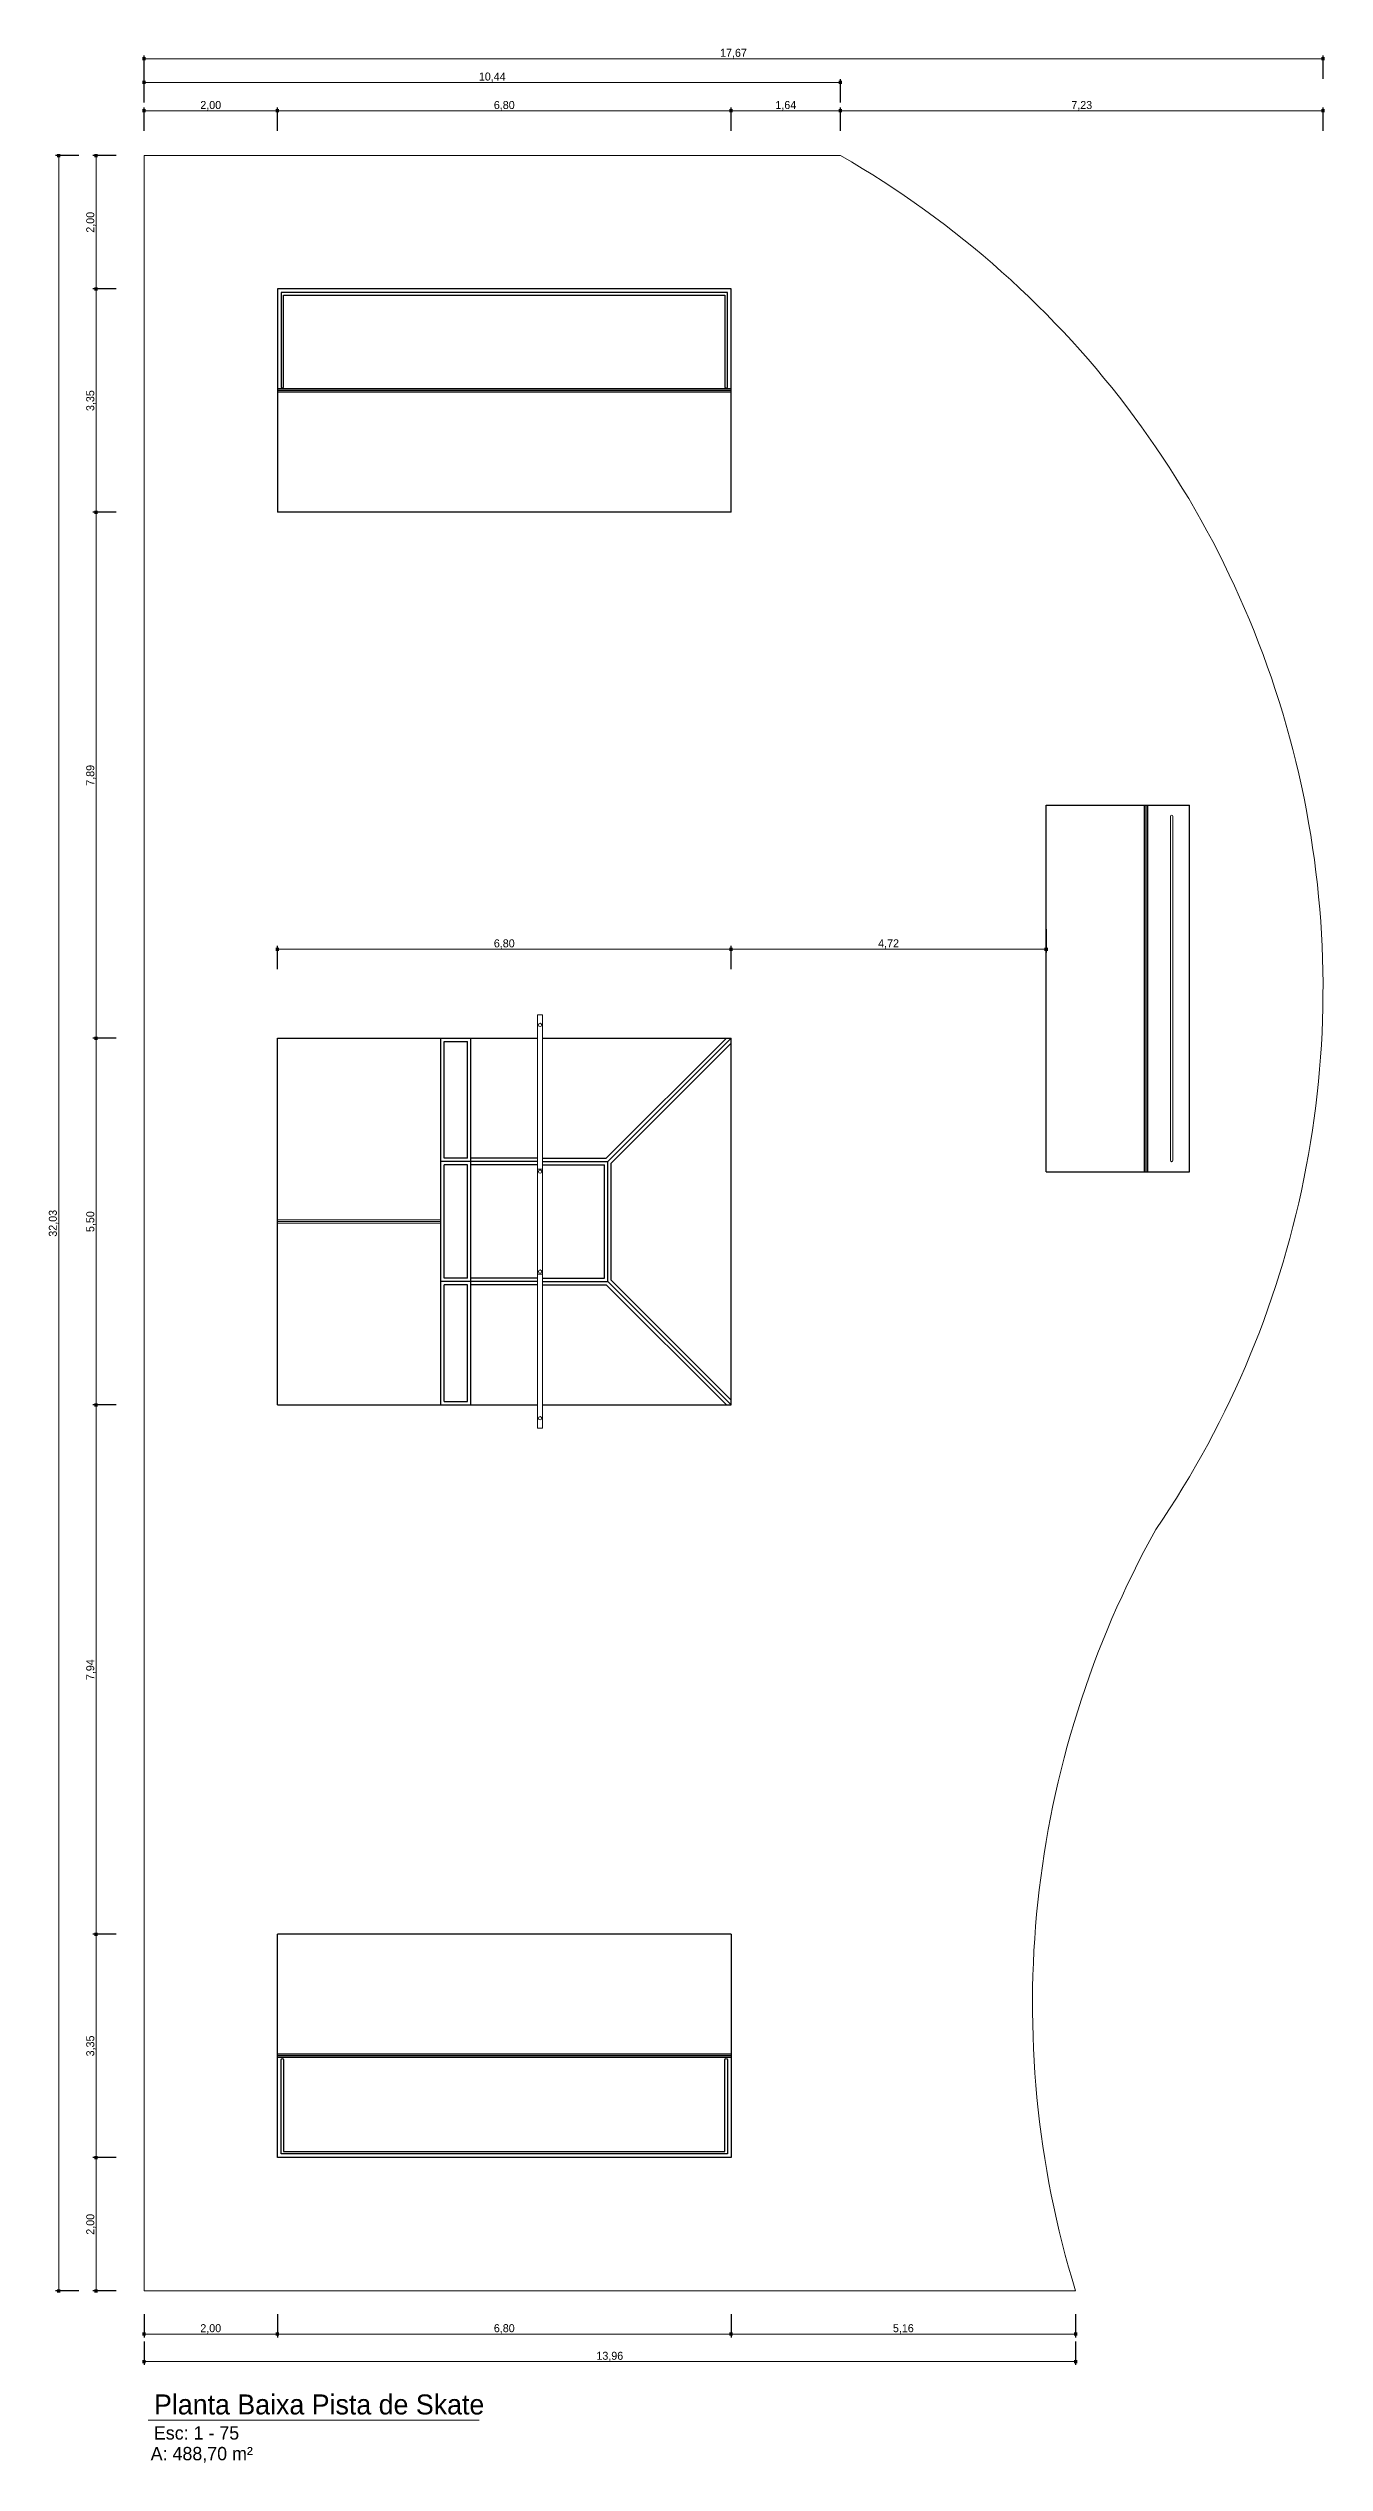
# Model space of a CAD drawing. Header units: millimetres. Extents: x 3006 to 6000, y 1661 to 3774.
# Drawn here: x 4090.33 to 4109.47, y 1898.83 to 1935.04 of the extents above; entities that cross this region are included whole.
import ezdxf

# ---------------------------------------------------------------- set-up
doc = ezdxf.new("R2010")
doc.units = ezdxf.units.MM
doc.header["$LTSCALE"] = 10
for name, color, linetype, lineweight in [('.10', 200, 'Continuous', 9), ('.25', 70, 'Continuous', 25), ('COTAS', 230, 'Continuous', 15)]:
    doc.layers.add(name, color=color, linetype=linetype, lineweight=lineweight)
doc.layers.add('Escrita', color=34, linetype='Continuous')
doc.layers.add('Verde', color=7, linetype='Continuous', true_color=0x136734)
doc.styles.add('Texto Wilian', font='himalaya.ttf')
doc.dimstyles.new('Cota 1-75 Exter WMJ', dxfattribs={"dimtxt": 0.12, "dimasz": 0.05, "dimexe": 0.05, "dimexo": 0.1, "dimgap": 0.002, "dimtad": 1, "dimzin": 1, "dimtxsty": 'Texto Wilian', "dimblk": 'BOXFILLED', "dimcen": 2.5, "dimclrd": 230, "dimclre": 230, "dimclrt": 104, "dimazin": 0, "dimtfac": 1, "dimtix": 1, "dimtmove": 0, "dimatfit": 3, "dimfxl": 0.3, "dimfxlon": 1, "dimlwd": 20, "dimarcsym": 1})

# ---------------------------------------------------------------- blocks, each defined once
blk = doc.blocks.new('_BoxFilled')
at = {"color": 0, "linetype": 'ByBlock', "lineweight": -2}
blk.add_line((-0.5, 0), (-1, 0), dxfattribs=at)
at = {"color": 0, "linetype": 'ByBlock'}
blk.add_solid([(-0.5, 0.5), (0.5, 0.5), (-0.5, -0.5), (0.5, -0.5)], dxfattribs=at)
blk = doc.blocks.new('*D874')
at = {"layer": 'COTAS', "color": 230, "lineweight": -2, "ltscale": 10, "transparency": 16777216}
for p, q in [((4091.35, 1933.429), (4091, 1933.429)), ((4091.35, 1931.429), (4091, 1931.429))]:
    blk.add_line(p, q, dxfattribs=at)
at = {"layer": 'COTAS', "color": 230, "linetype": 'Continuous', "lineweight": 20, "ltscale": 10, "transparency": 16777216}
blk.add_line((4091.05, 1933.379), (4091.05, 1931.479), dxfattribs=at)
at = {"layer": 'Defpoints', "color": 0, "ltscale": 10, "transparency": 16777216}
for p in [(4091.768, 1933.429), (4091.05, 1931.429), (4093.768, 1931.429)]:
    blk.add_point(p, dxfattribs=at)
at = {"layer": 'COTAS', "color": 230, "lineweight": 20, "ltscale": 10, "transparency": 16777216, "xscale": 0.05, "yscale": 0.05, "zscale": 0.05}
for p, rotation in [((4091.05, 1933.429), 90), ((4091.05, 1931.429), 270)]:
    blk.add_blockref('_BoxFilled', p, dxfattribs=dict(at, rotation=rotation))
at = {"layer": 'COTAS', "color": 104, "ltscale": 10, "transparency": 16777216, "insert": (4090.973, 1932.429), "char_height": 0.12, "attachment_point": 5, "rotation": 90, "style": 'Texto Wilian'}
blk.add_mtext('2,00', dxfattribs=at)
blk = doc.blocks.new('*D875')
at = {"layer": 'COTAS', "color": 230, "lineweight": -2, "ltscale": 10, "transparency": 16777216}
for p, q in [((4091.35, 1931.429), (4091, 1931.429)), ((4091.35, 1928.079), (4091, 1928.079))]:
    blk.add_line(p, q, dxfattribs=at)
at = {"layer": 'COTAS', "color": 230, "linetype": 'Continuous', "lineweight": 20, "ltscale": 10, "transparency": 16777216}
blk.add_line((4091.05, 1931.379), (4091.05, 1928.129), dxfattribs=at)
at = {"layer": 'Defpoints', "color": 0, "ltscale": 10, "transparency": 16777216}
for p in [(4093.768, 1931.429), (4091.05, 1928.079), (4093.768, 1928.079)]:
    blk.add_point(p, dxfattribs=at)
at = {"layer": 'COTAS', "color": 230, "lineweight": 20, "ltscale": 10, "transparency": 16777216, "xscale": 0.05, "yscale": 0.05, "zscale": 0.05}
for p, rotation in [((4091.05, 1931.429), 90), ((4091.05, 1928.079), 270)]:
    blk.add_blockref('_BoxFilled', p, dxfattribs=dict(at, rotation=rotation))
at = {"layer": 'COTAS', "color": 104, "ltscale": 10, "transparency": 16777216, "insert": (4090.973, 1929.754), "char_height": 0.12, "attachment_point": 5, "rotation": 90, "style": 'Texto Wilian'}
blk.add_mtext('3,35', dxfattribs=at)
blk = doc.blocks.new('*D876')
at = {"layer": 'COTAS', "color": 230, "lineweight": -2, "ltscale": 10, "transparency": 16777216}
for p, q in [((4091.35, 1928.079), (4091, 1928.079)), ((4091.35, 1920.19), (4091, 1920.19))]:
    blk.add_line(p, q, dxfattribs=at)
at = {"layer": 'COTAS', "color": 230, "linetype": 'Continuous', "lineweight": 20, "ltscale": 10, "transparency": 16777216}
blk.add_line((4091.05, 1928.029), (4091.05, 1920.24), dxfattribs=at)
at = {"layer": 'Defpoints', "color": 0, "ltscale": 10, "transparency": 16777216}
for p in [(4093.768, 1928.079), (4091.05, 1920.19), (4093.768, 1920.19)]:
    blk.add_point(p, dxfattribs=at)
at = {"layer": 'COTAS', "color": 230, "lineweight": 20, "ltscale": 10, "transparency": 16777216, "xscale": 0.05, "yscale": 0.05, "zscale": 0.05}
for p, rotation in [((4091.05, 1928.079), 90), ((4091.05, 1920.19), 270)]:
    blk.add_blockref('_BoxFilled', p, dxfattribs=dict(at, rotation=rotation))
at = {"layer": 'COTAS', "color": 104, "ltscale": 10, "transparency": 16777216, "insert": (4090.973, 1924.134), "char_height": 0.12, "attachment_point": 5, "rotation": 90, "style": 'Texto Wilian'}
blk.add_mtext('7,89', dxfattribs=at)
blk = doc.blocks.new('*D877')
at = {"layer": 'COTAS', "color": 230, "lineweight": -2, "ltscale": 10, "transparency": 16777216}
for p, q in [((4091.35, 1920.19), (4091, 1920.19)), ((4091.35, 1914.69), (4091, 1914.69))]:
    blk.add_line(p, q, dxfattribs=at)
at = {"layer": 'COTAS', "color": 230, "linetype": 'Continuous', "lineweight": 20, "ltscale": 10, "transparency": 16777216}
blk.add_line((4091.05, 1920.14), (4091.05, 1914.74), dxfattribs=at)
at = {"layer": 'Defpoints', "color": 0, "ltscale": 10, "transparency": 16777216}
for p in [(4093.768, 1920.19), (4091.05, 1914.69), (4093.768, 1914.69)]:
    blk.add_point(p, dxfattribs=at)
at = {"layer": 'COTAS', "color": 230, "lineweight": 20, "ltscale": 10, "transparency": 16777216, "xscale": 0.05, "yscale": 0.05, "zscale": 0.05}
for p, rotation in [((4091.05, 1920.19), 90), ((4091.05, 1914.69), 270)]:
    blk.add_blockref('_BoxFilled', p, dxfattribs=dict(at, rotation=rotation))
at = {"layer": 'COTAS', "color": 104, "ltscale": 10, "transparency": 16777216, "insert": (4090.973, 1917.44), "char_height": 0.12, "attachment_point": 5, "rotation": 90, "style": 'Texto Wilian'}
blk.add_mtext('5,50', dxfattribs=at)
blk = doc.blocks.new('*D878')
at = {"layer": 'COTAS', "color": 230, "lineweight": -2, "ltscale": 10, "transparency": 16777216}
for p, q in [((4091.35, 1914.69), (4091, 1914.69)), ((4091.35, 1906.751), (4091, 1906.751))]:
    blk.add_line(p, q, dxfattribs=at)
at = {"layer": 'COTAS', "color": 230, "linetype": 'Continuous', "lineweight": 20, "ltscale": 10, "transparency": 16777216}
blk.add_line((4091.05, 1914.64), (4091.05, 1906.801), dxfattribs=at)
at = {"layer": 'Defpoints', "color": 0, "ltscale": 10, "transparency": 16777216}
for p in [(4093.768, 1914.69), (4091.05, 1906.751), (4093.768, 1906.751)]:
    blk.add_point(p, dxfattribs=at)
at = {"layer": 'COTAS', "color": 230, "lineweight": 20, "ltscale": 10, "transparency": 16777216, "xscale": 0.05, "yscale": 0.05, "zscale": 0.05}
for p, rotation in [((4091.05, 1914.69), 90), ((4091.05, 1906.751), 270)]:
    blk.add_blockref('_BoxFilled', p, dxfattribs=dict(at, rotation=rotation))
at = {"layer": 'COTAS', "color": 104, "ltscale": 10, "transparency": 16777216, "insert": (4090.973, 1910.72), "char_height": 0.12, "attachment_point": 5, "rotation": 90, "style": 'Texto Wilian'}
blk.add_mtext('7,94', dxfattribs=at)
blk = doc.blocks.new('*D879')
at = {"layer": 'COTAS', "color": 230, "lineweight": -2, "ltscale": 10, "transparency": 16777216}
for p, q in [((4091.35, 1906.751), (4091, 1906.751)), ((4091.35, 1903.401), (4091, 1903.401))]:
    blk.add_line(p, q, dxfattribs=at)
at = {"layer": 'COTAS', "color": 230, "linetype": 'Continuous', "lineweight": 20, "ltscale": 10, "transparency": 16777216}
blk.add_line((4091.05, 1906.701), (4091.05, 1903.451), dxfattribs=at)
at = {"layer": 'Defpoints', "color": 0, "ltscale": 10, "transparency": 16777216}
for p in [(4093.768, 1906.751), (4091.05, 1903.401), (4093.768, 1903.401)]:
    blk.add_point(p, dxfattribs=at)
at = {"layer": 'COTAS', "color": 230, "lineweight": 20, "ltscale": 10, "transparency": 16777216, "xscale": 0.05, "yscale": 0.05, "zscale": 0.05}
for p, rotation in [((4091.05, 1906.751), 90), ((4091.05, 1903.401), 270)]:
    blk.add_blockref('_BoxFilled', p, dxfattribs=dict(at, rotation=rotation))
at = {"layer": 'COTAS', "color": 104, "ltscale": 10, "transparency": 16777216, "insert": (4090.973, 1905.076), "char_height": 0.12, "attachment_point": 5, "rotation": 90, "style": 'Texto Wilian'}
blk.add_mtext('3,35', dxfattribs=at)
blk = doc.blocks.new('*D880')
at = {"layer": 'COTAS', "color": 230, "lineweight": -2, "ltscale": 10, "transparency": 16777216}
for p, q in [((4091.35, 1903.401), (4091, 1903.401)), ((4091.35, 1901.401), (4091, 1901.401))]:
    blk.add_line(p, q, dxfattribs=at)
at = {"layer": 'COTAS', "color": 230, "linetype": 'Continuous', "lineweight": 20, "ltscale": 10, "transparency": 16777216}
blk.add_line((4091.05, 1903.351), (4091.05, 1901.451), dxfattribs=at)
at = {"layer": 'Defpoints', "color": 0, "ltscale": 10, "transparency": 16777216}
for p in [(4093.768, 1903.401), (4091.05, 1901.401), (4091.768, 1901.401)]:
    blk.add_point(p, dxfattribs=at)
at = {"layer": 'COTAS', "color": 230, "lineweight": 20, "ltscale": 10, "transparency": 16777216, "xscale": 0.05, "yscale": 0.05, "zscale": 0.05}
for p, rotation in [((4091.05, 1903.401), 90), ((4091.05, 1901.401), 270)]:
    blk.add_blockref('_BoxFilled', p, dxfattribs=dict(at, rotation=rotation))
at = {"layer": 'COTAS', "color": 104, "ltscale": 10, "transparency": 16777216, "insert": (4090.973, 1902.401), "char_height": 0.12, "attachment_point": 5, "rotation": 90, "style": 'Texto Wilian'}
blk.add_mtext('2,00', dxfattribs=at)
blk = doc.blocks.new('*D881')
at = {"layer": 'COTAS', "color": 230, "lineweight": -2, "ltscale": 10, "transparency": 16777216}
for p, q in [((4090.789, 1933.429), (4090.439, 1933.429)), ((4090.789, 1901.401), (4090.439, 1901.401))]:
    blk.add_line(p, q, dxfattribs=at)
at = {"layer": 'COTAS', "color": 230, "linetype": 'Continuous', "lineweight": 20, "ltscale": 10, "transparency": 16777216}
blk.add_line((4090.489, 1901.451), (4090.489, 1933.379), dxfattribs=at)
at = {"layer": 'Defpoints', "color": 0, "ltscale": 10, "transparency": 16777216}
for p in [(4090.489, 1933.429), (4091.768, 1933.429), (4091.768, 1901.401)]:
    blk.add_point(p, dxfattribs=at)
at = {"layer": 'COTAS', "color": 230, "lineweight": 20, "ltscale": 10, "transparency": 16777216, "xscale": 0.05, "yscale": 0.05, "zscale": 0.05}
for p, rotation in [((4090.489, 1933.429), 90), ((4090.489, 1901.401), 270)]:
    blk.add_blockref('_BoxFilled', p, dxfattribs=dict(at, rotation=rotation))
at = {"layer": 'COTAS', "color": 104, "ltscale": 10, "transparency": 16777216, "insert": (4090.412, 1917.415), "char_height": 0.12, "attachment_point": 5, "rotation": 90, "style": 'Texto Wilian'}
blk.add_mtext('32,03', dxfattribs=at)
blk = doc.blocks.new('*D882')
at = {"layer": 'COTAS', "color": 230, "lineweight": -2, "ltscale": 10, "transparency": 16777216}
for p, q in [((4091.768, 1901.055), (4091.768, 1900.705)), ((4093.768, 1901.055), (4093.768, 1900.705))]:
    blk.add_line(p, q, dxfattribs=at)
at = {"layer": 'COTAS', "color": 230, "linetype": 'Continuous', "lineweight": 20, "ltscale": 10, "transparency": 16777216}
blk.add_line((4091.818, 1900.755), (4093.718, 1900.755), dxfattribs=at)
at = {"layer": 'Defpoints', "color": 0, "ltscale": 10, "transparency": 16777216}
for p in [(4093.768, 1903.401), (4091.768, 1901.401), (4093.768, 1900.755)]:
    blk.add_point(p, dxfattribs=at)
at = {"layer": 'COTAS', "color": 230, "lineweight": 20, "ltscale": 10, "transparency": 16777216, "xscale": 0.05, "yscale": 0.05, "zscale": 0.05, "rotation": 180}
blk.add_blockref('_BoxFilled', (4091.768, 1900.755), dxfattribs=at)
at = {"layer": 'COTAS', "color": 230, "lineweight": 20, "ltscale": 10, "transparency": 16777216, "xscale": 0.05, "yscale": 0.05, "zscale": 0.05}
blk.add_blockref('_BoxFilled', (4093.768, 1900.755), dxfattribs=at)
at = {"layer": 'COTAS', "color": 104, "ltscale": 10, "transparency": 16777216, "insert": (4092.768, 1900.832), "char_height": 0.12, "attachment_point": 5, "style": 'Texto Wilian'}
blk.add_mtext('2,00', dxfattribs=at)
blk = doc.blocks.new('*D883')
at = {"layer": 'COTAS', "color": 230, "lineweight": -2, "ltscale": 10, "transparency": 16777216}
for p, q in [((4093.768, 1901.055), (4093.768, 1900.705)), ((4100.568, 1901.055), (4100.568, 1900.705))]:
    blk.add_line(p, q, dxfattribs=at)
at = {"layer": 'COTAS', "color": 230, "linetype": 'Continuous', "lineweight": 20, "ltscale": 10, "transparency": 16777216}
blk.add_line((4093.818, 1900.755), (4100.518, 1900.755), dxfattribs=at)
at = {"layer": 'Defpoints', "color": 0, "ltscale": 10, "transparency": 16777216}
for p in [(4093.768, 1903.401), (4100.568, 1903.401), (4100.568, 1900.755)]:
    blk.add_point(p, dxfattribs=at)
at = {"layer": 'COTAS', "color": 230, "lineweight": 20, "ltscale": 10, "transparency": 16777216, "xscale": 0.05, "yscale": 0.05, "zscale": 0.05, "rotation": 180}
blk.add_blockref('_BoxFilled', (4093.768, 1900.755), dxfattribs=at)
at = {"layer": 'COTAS', "color": 230, "lineweight": 20, "ltscale": 10, "transparency": 16777216, "xscale": 0.05, "yscale": 0.05, "zscale": 0.05}
blk.add_blockref('_BoxFilled', (4100.568, 1900.755), dxfattribs=at)
at = {"layer": 'COTAS', "color": 104, "ltscale": 10, "transparency": 16777216, "insert": (4097.168, 1900.832), "char_height": 0.12, "attachment_point": 5, "style": 'Texto Wilian'}
blk.add_mtext('6,80', dxfattribs=at)
blk = doc.blocks.new('*D884')
at = {"layer": 'COTAS', "color": 230, "lineweight": -2, "ltscale": 10, "transparency": 16777216}
for p, q in [((4100.568, 1901.055), (4100.568, 1900.705)), ((4105.732, 1901.055), (4105.732, 1900.705))]:
    blk.add_line(p, q, dxfattribs=at)
at = {"layer": 'COTAS', "color": 230, "linetype": 'Continuous', "lineweight": 20, "ltscale": 10, "transparency": 16777216}
blk.add_line((4100.618, 1900.755), (4105.682, 1900.755), dxfattribs=at)
at = {"layer": 'Defpoints', "color": 0, "ltscale": 10, "transparency": 16777216}
for p in [(4100.568, 1903.401), (4105.732, 1901.401), (4105.732, 1900.755)]:
    blk.add_point(p, dxfattribs=at)
at = {"layer": 'COTAS', "color": 230, "lineweight": 20, "ltscale": 10, "transparency": 16777216, "xscale": 0.05, "yscale": 0.05, "zscale": 0.05, "rotation": 180}
blk.add_blockref('_BoxFilled', (4100.568, 1900.755), dxfattribs=at)
at = {"layer": 'COTAS', "color": 230, "lineweight": 20, "ltscale": 10, "transparency": 16777216, "xscale": 0.05, "yscale": 0.05, "zscale": 0.05}
blk.add_blockref('_BoxFilled', (4105.732, 1900.755), dxfattribs=at)
at = {"layer": 'COTAS', "color": 104, "ltscale": 10, "transparency": 16777216, "insert": (4103.15, 1900.832), "char_height": 0.12, "attachment_point": 5, "style": 'Texto Wilian'}
blk.add_mtext('5,16', dxfattribs=at)
blk = doc.blocks.new('*D885')
at = {"layer": 'COTAS', "color": 230, "lineweight": -2, "ltscale": 10, "transparency": 16777216}
for p, q in [((4091.768, 1900.641), (4091.768, 1900.291)), ((4105.732, 1900.641), (4105.732, 1900.291))]:
    blk.add_line(p, q, dxfattribs=at)
at = {"layer": 'COTAS', "color": 230, "linetype": 'Continuous', "lineweight": 20, "ltscale": 10, "transparency": 16777216}
blk.add_line((4105.682, 1900.341), (4091.818, 1900.341), dxfattribs=at)
at = {"layer": 'Defpoints', "color": 0, "ltscale": 10, "transparency": 16777216}
for p in [(4091.768, 1901.401), (4105.732, 1901.401), (4091.768, 1900.341)]:
    blk.add_point(p, dxfattribs=at)
at = {"layer": 'COTAS', "color": 230, "lineweight": 20, "ltscale": 10, "transparency": 16777216, "xscale": 0.05, "yscale": 0.05, "zscale": 0.05, "rotation": 180}
blk.add_blockref('_BoxFilled', (4091.768, 1900.341), dxfattribs=at)
at = {"layer": 'COTAS', "color": 230, "lineweight": 20, "ltscale": 10, "transparency": 16777216, "xscale": 0.05, "yscale": 0.05, "zscale": 0.05}
blk.add_blockref('_BoxFilled', (4105.732, 1900.341), dxfattribs=at)
at = {"layer": 'COTAS', "color": 104, "ltscale": 10, "transparency": 16777216, "insert": (4098.75, 1900.418), "char_height": 0.12, "attachment_point": 5, "style": 'Texto Wilian'}
blk.add_mtext('13,96', dxfattribs=at)
blk = doc.blocks.new('*D886')
at = {"layer": 'COTAS', "color": 230, "lineweight": -2, "ltscale": 10, "transparency": 16777216}
for p, q in [((4091.768, 1933.801), (4091.768, 1934.151)), ((4093.768, 1933.801), (4093.768, 1934.151))]:
    blk.add_line(p, q, dxfattribs=at)
at = {"layer": 'COTAS', "color": 230, "linetype": 'Continuous', "lineweight": 20, "ltscale": 10, "transparency": 16777216}
blk.add_line((4091.818, 1934.101), (4093.718, 1934.101), dxfattribs=at)
at = {"layer": 'Defpoints', "color": 0, "ltscale": 10, "transparency": 16777216}
for p in [(4093.768, 1934.101), (4091.768, 1933.429), (4093.768, 1931.429)]:
    blk.add_point(p, dxfattribs=at)
at = {"layer": 'COTAS', "color": 230, "lineweight": 20, "ltscale": 10, "transparency": 16777216, "xscale": 0.05, "yscale": 0.05, "zscale": 0.05, "rotation": 180}
blk.add_blockref('_BoxFilled', (4091.768, 1934.101), dxfattribs=at)
at = {"layer": 'COTAS', "color": 230, "lineweight": 20, "ltscale": 10, "transparency": 16777216, "xscale": 0.05, "yscale": 0.05, "zscale": 0.05}
blk.add_blockref('_BoxFilled', (4093.768, 1934.101), dxfattribs=at)
at = {"layer": 'COTAS', "color": 104, "ltscale": 10, "transparency": 16777216, "insert": (4092.768, 1934.177), "char_height": 0.12, "attachment_point": 5, "style": 'Texto Wilian'}
blk.add_mtext('2,00', dxfattribs=at)
blk = doc.blocks.new('*D887')
at = {"layer": 'COTAS', "color": 230, "lineweight": -2, "ltscale": 10, "transparency": 16777216}
for p, q in [((4093.768, 1933.801), (4093.768, 1934.151)), ((4100.568, 1933.801), (4100.568, 1934.151))]:
    blk.add_line(p, q, dxfattribs=at)
at = {"layer": 'COTAS', "color": 230, "linetype": 'Continuous', "lineweight": 20, "ltscale": 10, "transparency": 16777216}
blk.add_line((4093.818, 1934.101), (4100.518, 1934.101), dxfattribs=at)
at = {"layer": 'Defpoints', "color": 0, "ltscale": 10, "transparency": 16777216}
for p in [(4100.568, 1934.101), (4093.768, 1931.429), (4100.568, 1931.429)]:
    blk.add_point(p, dxfattribs=at)
at = {"layer": 'COTAS', "color": 230, "lineweight": 20, "ltscale": 10, "transparency": 16777216, "xscale": 0.05, "yscale": 0.05, "zscale": 0.05, "rotation": 180}
blk.add_blockref('_BoxFilled', (4093.768, 1934.101), dxfattribs=at)
at = {"layer": 'COTAS', "color": 230, "lineweight": 20, "ltscale": 10, "transparency": 16777216, "xscale": 0.05, "yscale": 0.05, "zscale": 0.05}
blk.add_blockref('_BoxFilled', (4100.568, 1934.101), dxfattribs=at)
at = {"layer": 'COTAS', "color": 104, "ltscale": 10, "transparency": 16777216, "insert": (4097.168, 1934.177), "char_height": 0.12, "attachment_point": 5, "style": 'Texto Wilian'}
blk.add_mtext('6,80', dxfattribs=at)
blk = doc.blocks.new('*D888')
at = {"layer": 'COTAS', "color": 230, "lineweight": -2, "ltscale": 10, "transparency": 16777216}
for p, q in [((4100.568, 1933.801), (4100.568, 1934.151)), ((4102.208, 1933.801), (4102.208, 1934.151))]:
    blk.add_line(p, q, dxfattribs=at)
at = {"layer": 'COTAS', "color": 230, "linetype": 'Continuous', "lineweight": 20, "ltscale": 10, "transparency": 16777216}
blk.add_line((4100.618, 1934.101), (4102.158, 1934.101), dxfattribs=at)
at = {"layer": 'Defpoints', "color": 0, "ltscale": 10, "transparency": 16777216}
for p in [(4102.208, 1934.101), (4102.208, 1933.429), (4100.568, 1931.429)]:
    blk.add_point(p, dxfattribs=at)
at = {"layer": 'COTAS', "color": 230, "lineweight": 20, "ltscale": 10, "transparency": 16777216, "xscale": 0.05, "yscale": 0.05, "zscale": 0.05, "rotation": 180}
blk.add_blockref('_BoxFilled', (4100.568, 1934.101), dxfattribs=at)
at = {"layer": 'COTAS', "color": 230, "lineweight": 20, "ltscale": 10, "transparency": 16777216, "xscale": 0.05, "yscale": 0.05, "zscale": 0.05}
blk.add_blockref('_BoxFilled', (4102.208, 1934.101), dxfattribs=at)
at = {"layer": 'COTAS', "color": 104, "ltscale": 10, "transparency": 16777216, "insert": (4101.388, 1934.177), "char_height": 0.12, "attachment_point": 5, "style": 'Texto Wilian'}
blk.add_mtext('1,64', dxfattribs=at)
blk = doc.blocks.new('*D889')
at = {"layer": 'COTAS', "color": 230, "lineweight": -2, "ltscale": 10, "transparency": 16777216}
for p, q in [((4102.208, 1933.801), (4102.208, 1934.151)), ((4109.441, 1933.801), (4109.441, 1934.151))]:
    blk.add_line(p, q, dxfattribs=at)
at = {"layer": 'COTAS', "color": 230, "linetype": 'Continuous', "lineweight": 20, "ltscale": 10, "transparency": 16777216}
blk.add_line((4102.258, 1934.101), (4109.391, 1934.101), dxfattribs=at)
at = {"layer": 'Defpoints', "color": 0, "ltscale": 10, "transparency": 16777216}
for p in [(4109.441, 1934.101), (4102.208, 1933.429), (4109.441, 1920.939)]:
    blk.add_point(p, dxfattribs=at)
at = {"layer": 'COTAS', "color": 230, "lineweight": 20, "ltscale": 10, "transparency": 16777216, "xscale": 0.05, "yscale": 0.05, "zscale": 0.05, "rotation": 180}
blk.add_blockref('_BoxFilled', (4102.208, 1934.101), dxfattribs=at)
at = {"layer": 'COTAS', "color": 230, "lineweight": 20, "ltscale": 10, "transparency": 16777216, "xscale": 0.05, "yscale": 0.05, "zscale": 0.05}
blk.add_blockref('_BoxFilled', (4109.441, 1934.101), dxfattribs=at)
at = {"layer": 'COTAS', "color": 104, "ltscale": 10, "transparency": 16777216, "insert": (4105.824, 1934.177), "char_height": 0.12, "attachment_point": 5, "style": 'Texto Wilian'}
blk.add_mtext('7,23', dxfattribs=at)
blk = doc.blocks.new('*D890')
at = {"layer": 'COTAS', "color": 230, "lineweight": -2, "ltscale": 10, "transparency": 16777216}
for p, q in [((4091.768, 1934.227), (4091.768, 1934.577)), ((4102.208, 1934.227), (4102.208, 1934.577))]:
    blk.add_line(p, q, dxfattribs=at)
at = {"layer": 'COTAS', "color": 230, "linetype": 'Continuous', "lineweight": 20, "ltscale": 10, "transparency": 16777216}
blk.add_line((4091.818, 1934.527), (4102.158, 1934.527), dxfattribs=at)
at = {"layer": 'Defpoints', "color": 0, "ltscale": 10, "transparency": 16777216}
for p in [(4102.208, 1934.527), (4091.768, 1933.429), (4102.208, 1933.429)]:
    blk.add_point(p, dxfattribs=at)
at = {"layer": 'COTAS', "color": 230, "lineweight": 20, "ltscale": 10, "transparency": 16777216, "xscale": 0.05, "yscale": 0.05, "zscale": 0.05, "rotation": 180}
blk.add_blockref('_BoxFilled', (4091.768, 1934.527), dxfattribs=at)
at = {"layer": 'COTAS', "color": 230, "lineweight": 20, "ltscale": 10, "transparency": 16777216, "xscale": 0.05, "yscale": 0.05, "zscale": 0.05}
blk.add_blockref('_BoxFilled', (4102.208, 1934.527), dxfattribs=at)
at = {"layer": 'COTAS', "color": 104, "ltscale": 10, "transparency": 16777216, "insert": (4096.988, 1934.604), "char_height": 0.12, "attachment_point": 5, "style": 'Texto Wilian'}
blk.add_mtext('10,44', dxfattribs=at)
blk = doc.blocks.new('*D891')
at = {"layer": 'COTAS', "color": 230, "lineweight": -2, "ltscale": 10, "transparency": 16777216}
for p, q in [((4091.768, 1934.583), (4091.768, 1934.933)), ((4109.441, 1934.583), (4109.441, 1934.933))]:
    blk.add_line(p, q, dxfattribs=at)
at = {"layer": 'COTAS', "color": 230, "linetype": 'Continuous', "lineweight": 20, "ltscale": 10, "transparency": 16777216}
blk.add_line((4091.818, 1934.883), (4109.391, 1934.883), dxfattribs=at)
at = {"layer": 'Defpoints', "color": 0, "ltscale": 10, "transparency": 16777216}
for p in [(4109.441, 1934.883), (4091.768, 1933.429), (4109.441, 1920.939)]:
    blk.add_point(p, dxfattribs=at)
at = {"layer": 'COTAS', "color": 230, "lineweight": 20, "ltscale": 10, "transparency": 16777216, "xscale": 0.05, "yscale": 0.05, "zscale": 0.05, "rotation": 180}
blk.add_blockref('_BoxFilled', (4091.768, 1934.883), dxfattribs=at)
at = {"layer": 'COTAS', "color": 230, "lineweight": 20, "ltscale": 10, "transparency": 16777216, "xscale": 0.05, "yscale": 0.05, "zscale": 0.05}
blk.add_blockref('_BoxFilled', (4109.441, 1934.883), dxfattribs=at)
at = {"layer": 'COTAS', "color": 104, "ltscale": 10, "transparency": 16777216, "insert": (4100.604, 1934.96), "char_height": 0.12, "attachment_point": 5, "style": 'Texto Wilian'}
blk.add_mtext('17,67', dxfattribs=at)
blk = doc.blocks.new('*D892')
at = {"layer": 'COTAS', "color": 230, "lineweight": -2, "ltscale": 10, "transparency": 16777216}
for p, q in [((4093.768, 1921.226), (4093.768, 1921.576)), ((4100.568, 1921.226), (4100.568, 1921.576))]:
    blk.add_line(p, q, dxfattribs=at)
at = {"layer": 'COTAS', "color": 230, "linetype": 'Continuous', "lineweight": 20, "ltscale": 10, "transparency": 16777216}
blk.add_line((4093.818, 1921.526), (4100.518, 1921.526), dxfattribs=at)
at = {"layer": 'Defpoints', "color": 0, "ltscale": 10, "transparency": 16777216}
for p in [(4100.568, 1921.526), (4093.768, 1920.19), (4100.568, 1920.19)]:
    blk.add_point(p, dxfattribs=at)
at = {"layer": 'COTAS', "color": 230, "lineweight": 20, "ltscale": 10, "transparency": 16777216, "xscale": 0.05, "yscale": 0.05, "zscale": 0.05, "rotation": 180}
blk.add_blockref('_BoxFilled', (4093.768, 1921.526), dxfattribs=at)
at = {"layer": 'COTAS', "color": 230, "lineweight": 20, "ltscale": 10, "transparency": 16777216, "xscale": 0.05, "yscale": 0.05, "zscale": 0.05}
blk.add_blockref('_BoxFilled', (4100.568, 1921.526), dxfattribs=at)
at = {"layer": 'COTAS', "color": 104, "ltscale": 10, "transparency": 16777216, "insert": (4097.168, 1921.603), "char_height": 0.12, "attachment_point": 5, "style": 'Texto Wilian'}
blk.add_mtext('6,80', dxfattribs=at)
blk = doc.blocks.new('*D893')
at = {"layer": 'COTAS', "color": 230, "lineweight": -2, "ltscale": 10, "transparency": 16777216}
for p, q in [((4100.568, 1921.226), (4100.568, 1921.576)), ((4105.291, 1921.826), (4105.291, 1921.476))]:
    blk.add_line(p, q, dxfattribs=at)
at = {"layer": 'COTAS', "color": 230, "linetype": 'Continuous', "lineweight": 20, "ltscale": 10, "transparency": 16777216}
blk.add_line((4100.618, 1921.526), (4105.241, 1921.526), dxfattribs=at)
at = {"layer": 'Defpoints', "color": 0, "ltscale": 10, "transparency": 16777216}
for p in [(4105.291, 1923.689), (4105.291, 1921.526), (4100.568, 1920.19)]:
    blk.add_point(p, dxfattribs=at)
at = {"layer": 'COTAS', "color": 230, "lineweight": 20, "ltscale": 10, "transparency": 16777216, "xscale": 0.05, "yscale": 0.05, "zscale": 0.05, "rotation": 180}
blk.add_blockref('_BoxFilled', (4100.568, 1921.526), dxfattribs=at)
at = {"layer": 'COTAS', "color": 230, "lineweight": 20, "ltscale": 10, "transparency": 16777216, "xscale": 0.05, "yscale": 0.05, "zscale": 0.05}
blk.add_blockref('_BoxFilled', (4105.291, 1921.526), dxfattribs=at)
at = {"layer": 'COTAS', "color": 104, "ltscale": 10, "transparency": 16777216, "insert": (4102.929, 1921.603), "char_height": 0.12, "attachment_point": 5, "style": 'Texto Wilian'}
blk.add_mtext('4,72', dxfattribs=at)

msp = doc.modelspace()

# ---------------------------------------------------------------- linework, layer by layer
at = {"layer": '.10', "color": 200, "lineweight": 9}
for p, q in [((4097.668, 1920.54), (4097.743, 1920.54)), ((4097.668, 1914.34), (4097.668, 1920.54)), ((4097.743, 1914.34), (4097.743, 1920.54)), ((4097.743, 1918.227), (4097.668, 1918.227)), ((4093.768, 1917.465), (4096.218, 1917.465)), ((4093.768, 1917.44), (4096.218, 1917.44)), ((4093.768, 1917.415), (4096.218, 1917.415)), ((4097.743, 1916.652), (4097.668, 1916.652)), ((4097.668, 1914.34), (4097.743, 1914.34))]:
    msp.add_line(p, q, dxfattribs=at)
for points in [[(4091.768, 1933.429), (4102.208, 1933.429, -0.437257), (4106.934, 1912.82, 0.204316), (4105.732, 1901.401), (4091.768, 1901.401)], [(4107.153, 1918.358, 1), (4107.191, 1918.358), (4107.191, 1923.52, 1), (4107.153, 1923.52)]]:
    msp.add_lwpolyline(points, format="xyb", close=True, dxfattribs=at)
for centre in [(4097.705, 1920.39), (4097.705, 1918.19), (4097.705, 1916.69), (4097.705, 1914.49)]:
    msp.add_circle(centre, 0.025, dxfattribs=at)
at = {"layer": '.25', "color": 70, "lineweight": 25}
for p, q in [((4100.568, 1931.429), (4093.768, 1931.429)), ((4093.768, 1931.429), (4093.768, 1928.079)), ((4100.568, 1928.079), (4100.568, 1931.429)), ((4100.568, 1929.929), (4093.768, 1929.929)), ((4100.568, 1929.904), (4093.768, 1929.904)), ((4100.568, 1929.879), (4093.768, 1929.879)), ((4100.568, 1928.079), (4093.768, 1928.079)), ((4105.291, 1923.689), (4107.441, 1923.689)), ((4105.291, 1918.189), (4105.291, 1923.689)), ((4106.766, 1918.189), (4106.766, 1923.689)), ((4106.791, 1918.189), (4106.791, 1923.689)), ((4106.816, 1918.189), (4106.816, 1923.689)), ((4107.441, 1918.189), (4107.441, 1923.689)), ((4093.768, 1920.19), (4097.668, 1920.19)), ((4093.768, 1914.69), (4093.768, 1920.19)), ((4096.218, 1914.69), (4096.218, 1920.19)), ((4096.268, 1920.14), (4096.618, 1920.14)), ((4096.268, 1918.39), (4096.268, 1920.14)), ((4096.618, 1918.39), (4096.618, 1920.14)), ((4096.668, 1914.69), (4096.668, 1920.19)), ((4097.743, 1920.19), (4100.568, 1920.19)), ((4100.497, 1920.19), (4098.697, 1918.39)), ((4100.568, 1920.19), (4098.718, 1918.34)), ((4100.568, 1920.119), (4098.768, 1918.319)), ((4100.568, 1914.69), (4100.568, 1920.19)), ((4097.668, 1918.34), (4096.218, 1918.34)), ((4096.618, 1918.39), (4096.268, 1918.39)), ((4096.268, 1916.59), (4096.268, 1918.29)), ((4096.618, 1918.29), (4096.268, 1918.29)), ((4096.618, 1916.59), (4096.618, 1918.29)), ((4097.668, 1918.39), (4096.668, 1918.39)), ((4097.668, 1918.29), (4096.668, 1918.29)), ((4097.743, 1918.39), (4098.697, 1918.39)), ((4097.743, 1918.34), (4098.718, 1918.34)), ((4097.743, 1918.29), (4098.668, 1918.29)), ((4098.668, 1916.59), (4098.668, 1918.29)), ((4098.718, 1916.54), (4098.718, 1918.34)), ((4098.768, 1916.56), (4098.768, 1918.319)), ((4105.291, 1918.189), (4107.441, 1918.189)), ((4097.668, 1916.54), (4096.218, 1916.54)), ((4096.618, 1916.59), (4096.268, 1916.59)), ((4096.268, 1914.74), (4096.268, 1916.49)), ((4096.618, 1916.49), (4096.268, 1916.49)), ((4096.618, 1914.74), (4096.618, 1916.49)), ((4097.668, 1916.59), (4096.668, 1916.59)), ((4097.668, 1916.49), (4096.668, 1916.49)), ((4097.743, 1916.59), (4098.668, 1916.59)), ((4097.743, 1916.54), (4098.718, 1916.54)), ((4097.743, 1916.49), (4098.697, 1916.49)), ((4100.497, 1914.69), (4098.697, 1916.49)), ((4100.568, 1914.69), (4098.718, 1916.54)), ((4100.568, 1914.76), (4098.768, 1916.56)), ((4093.768, 1914.69), (4097.668, 1914.69)), ((4096.268, 1914.74), (4096.618, 1914.74)), ((4097.743, 1914.69), (4100.568, 1914.69)), ((4100.568, 1906.751), (4093.768, 1906.751)), ((4093.768, 1903.401), (4093.768, 1906.751)), ((4100.568, 1906.751), (4100.568, 1903.401)), ((4100.568, 1904.951), (4093.768, 1904.951)), ((4100.568, 1904.926), (4093.768, 1904.926)), ((4100.568, 1904.901), (4093.768, 1904.901)), ((4100.568, 1903.401), (4093.768, 1903.401))]:
    msp.add_line(p, q, dxfattribs=at)
for points in [[(4093.823, 1931.374), (4093.823, 1929.96, 1), (4093.86, 1929.96), (4093.86, 1931.336), (4100.475, 1931.336), (4100.475, 1929.96, 1), (4100.513, 1929.96), (4100.513, 1931.374)], [(4093.823, 1903.456), (4093.823, 1904.87, -1), (4093.86, 1904.87), (4093.86, 1903.493), (4100.475, 1903.493), (4100.475, 1904.87, -1), (4100.513, 1904.87), (4100.513, 1903.456)]]:
    msp.add_lwpolyline(points, format="xyb", close=True, dxfattribs=at)
at = {"layer": 'Verde', "color": 106, "lineweight": 9}
msp.add_line((4091.83, 1899.464), (4096.792, 1899.464), dxfattribs=at)

# ---------------------------------------------------------------- texts
at = {"layer": 'Escrita', "attachment_point": 1, "style": 'Texto Wilian'}
for s, insert, char_height, width in [('{\\C50;Planta Baixa Pista de Skate }', (4091.918, 1899.849), 0.3, 7.44131), ('{\\C50;A: 488,70 m²}', (4091.868, 1899.062), 0.2, 3.14298), ('{\\C50;Esc: 1 - 75}', (4091.916, 1899.372), 0.2, 3.14298)]:
    msp.add_mtext(s, dxfattribs=dict(at, insert=insert, char_height=char_height, width=width))

# ---------------------------------------------------------------- dimensions: what is measured, and where the dimension line sits
at = {"layer": 'COTAS', "ltscale": 10}
for base, p1, p2, picture, middle in [((4109.441, 1934.883), (4091.768, 1933.429), (4109.441, 1920.939), '*D891', (4100.604, 1934.96)), ((4102.208, 1934.527), (4091.768, 1933.429), (4102.208, 1933.429), '*D890', (4096.988, 1934.604)), ((4093.768, 1934.101), (4091.768, 1933.429), (4093.768, 1931.429), '*D886', (4092.768, 1934.177)), ((4100.568, 1921.526), (4093.768, 1920.19), (4100.568, 1920.19), '*D892', (4097.168, 1921.603)), ((4093.768, 1900.755), (4091.768, 1901.401), (4093.768, 1903.401), '*D882', (4092.768, 1900.832)), ((4091.768, 1900.341), (4105.732, 1901.401), (4091.768, 1901.401), '*D885', (4098.75, 1900.418))]:
    dim = msp.add_linear_dim(base=base, p1=p1, p2=p2, dimstyle='Cota 1-75 Exter WMJ', dxfattribs=at)
    dim.commit()
    dim.dimension.update_dxf_attribs({"geometry": picture, "text_midpoint": middle})
for base, p1, p2, picture, middle in [((4100.568, 1934.101), (4093.768, 1931.429), (4100.568, 1931.429), '*D887', (4097.168, 1934.177)), ((4102.208, 1934.101), (4100.568, 1931.429), (4102.208, 1933.429), '*D888', (4101.388, 1934.177)), ((4109.441, 1934.101), (4102.208, 1933.429), (4109.441, 1920.939), '*D889', (4105.824, 1934.177)), ((4105.291, 1921.526), (4100.568, 1920.19), (4105.291, 1923.689), '*D893', (4102.929, 1921.603)), ((4100.568, 1900.755), (4093.768, 1903.401), (4100.568, 1903.401), '*D883', (4097.168, 1900.832)), ((4105.732, 1900.755), (4100.568, 1903.401), (4105.732, 1901.401), '*D884', (4103.15, 1900.832))]:
    dim = msp.add_linear_dim(base=base, p1=p1, p2=p2, dimstyle='Cota 1-75 Exter WMJ', override={"dimtmove": 1}, dxfattribs=at)
    dim.commit()
    dim.dimension.update_dxf_attribs({"geometry": picture, "text_midpoint": middle})
for base, p1, p2, picture, middle in [((4090.489, 1933.429), (4091.768, 1901.401), (4091.768, 1933.429), '*D881', (4090.412, 1917.415)), ((4091.05, 1931.429), (4091.768, 1933.429), (4093.768, 1931.429), '*D874', (4090.973, 1932.429))]:
    dim = msp.add_linear_dim(base=base, p1=p1, p2=p2, angle=90, dimstyle='Cota 1-75 Exter WMJ', dxfattribs=at)
    dim.commit()
    dim.dimension.update_dxf_attribs({"geometry": picture, "text_midpoint": middle})
for base, p1, p2, picture, middle in [((4091.05, 1928.079), (4093.768, 1931.429), (4093.768, 1928.079), '*D875', (4090.973, 1929.754)), ((4091.05, 1920.19), (4093.768, 1928.079), (4093.768, 1920.19), '*D876', (4090.973, 1924.134)), ((4091.05, 1914.69), (4093.768, 1920.19), (4093.768, 1914.69), '*D877', (4090.973, 1917.44)), ((4091.05, 1906.751), (4093.768, 1914.69), (4093.768, 1906.751), '*D878', (4090.973, 1910.72)), ((4091.05, 1903.401), (4093.768, 1906.751), (4093.768, 1903.401), '*D879', (4090.973, 1905.076)), ((4091.05, 1901.401), (4093.768, 1903.401), (4091.768, 1901.401), '*D880', (4090.973, 1902.401))]:
    dim = msp.add_linear_dim(base=base, p1=p1, p2=p2, angle=90, dimstyle='Cota 1-75 Exter WMJ', override={"dimtmove": 1}, dxfattribs=at)
    dim.commit()
    dim.dimension.update_dxf_attribs({"geometry": picture, "text_midpoint": middle})

doc.saveas('drawing.dxf')
